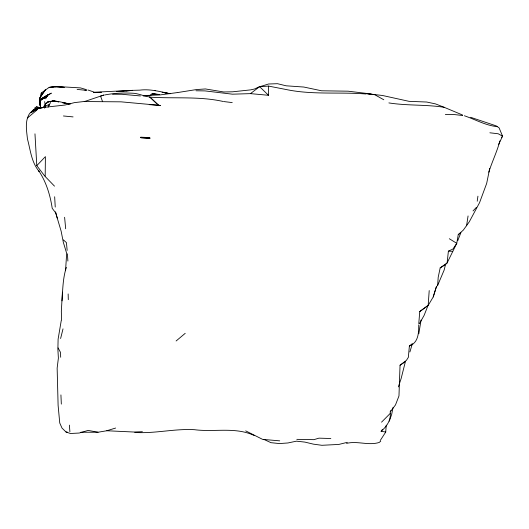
<?xml version="1.0" encoding="UTF-8"?>
<svg xmlns="http://www.w3.org/2000/svg" width="529" height="529" viewBox="0 0 529 529"><rect width="100%" height="100%" fill="white"/><g stroke="black" fill="none" stroke-linecap="round" stroke-linejoin="round"><path stroke-width="0.79" d="M115.626 428.047L106.812 430.751L98.05 432.233L88.098 430.414L79.185 433.039L70.41 433.502L65.999 431.975L62.012 428.093L59.751 423.015L58.111 405.379L57.145 368.151L58.382 358.107L57.886 349.358L58.111 339.142L61.258 320.495M45.19 176.038L45.401 156.63L36.792 165.643L44.793 176.111L54.5 186.148M195.975 90.77L205.054 90.909L232.423 94.182L250.475 93.633L268.501 95.286L268.633 86.101L259.607 86.65L254.343 89.057L250.587 89.877L232.648 91.801L223.694 91.967L205.384 88.945L196.332 89.586L178.147 92.463M409.896 351.95L412.395 343.579L409.38 345.999L408.355 357.326L406.431 360.335L400.043 365.228L398.972 395.95L395.48 404.95L390.223 411.866C391.229 419.92 387.063 426.162 381.171 431.241L381.039 431.307M62.019 300.862C62.759 289.654 62.832 278.095 66.356 267.35M429.211 290.566L428.179 305.259M62.415 292.16L61.344 311.376L61.536 320.098M418.71 324.859C418.809 332.939 418.386 342.739 409.38 345.999M418.776 323.616L419.748 311.548L428.166 305.431L433.225 296.954L436.405 286.678L437.662 285.389L438.197 277.269L440.188 267.872L447.124 262.939L456.772 243.327L458.24 234.664L463.338 230.082L469.283 221.816L479.539 202.706L486.673 183.411L489.728 168.427M44.786 107.162L44.952 104.881L43.114 107.44M380.239 440.505L385.727 432.067L386.23 425.124M65.55 270.716L66.674 253.345L63.321 242.289L61.126 231.12L55.704 212.929L52.212 208.287C50.182 194.897 46.155 181.758 38.524 170.437L39.252 171.561C31.376 162.33 30.51 150.256 27.468 139.054C26.595 130.623 24.684 121.214 29.531 113.596L33.545 109.629L41.302 107.671L65.021 105.033L74.444 102.619L83.767 101.542L120.982 101.832L160.472 105.436L149.244 104.649M468.066 215.944L466.578 225.79M421.051 320.091L418.809 333.766M449.313 238.731L456.772 243.327L452.903 249.06L448.394 251.143L447.124 262.939L445.484 264.593L440.188 267.872M44.515 107.976L44.952 104.881M477.218 201.232L477.932 196.173M40.654 108.432L39.622 99.776L41.269 92.998L49.124 87.391L56.867 86.498L80.501 87.907L86.485 89.672M436.405 286.678L433.225 296.954M393.06 407.416L391.685 414.333L389.278 421.203M499.905 140.866C497.101 151.572 492.109 161.59 488.789 172.196M445.484 264.593L444.155 270.048L437.662 285.389M60.604 338.52L63.011 328.879M398.363 386.911L401.147 378.46L405.399 361.651L400.043 365.228M457.737 240.768L460.931 232.489L458.24 234.664M44.74 107.962L45.573 106.005L49.528 104.325L50.639 102.441M498.668 144.344L502.55 136.158L499.118 127.892L496.202 125.876L470.618 117.299M48.073 107.228L49.528 104.325L48.483 106.369M41.315 98.718L51.227 93.183L41.315 98.718L40.118 101.694L40.554 108.498M390.223 411.866L390.924 410.537M419.398 323.741L424.106 315.396L428.054 305.418L419.748 311.548M45.567 98.797L46.638 97.171L42.803 98.599L40.449 100.431L44.965 97.673M382.467 429.33L381.171 431.241L385.727 432.067M501.637 137.447L502.55 136.158L498.225 133.777L489.88 132.792M41.11 94.023L41.97 92.859M473.038 210.945L476.431 207.342M381.548 422.168L390.144 413.506M140.919 137.699L149.938 138.327L140.919 137.699L140.912 137.203L149.925 137.58M36.845 110.085L27.521 117.934M176.117 340.98L185.216 333.33M54.355 101.079L47.96 101.555L45.434 103.995C49.263 100.841 54.15 100.265 58.759 101.859M380.748 441.186L379.134 442.482C368.389 445.815 357.359 440.644 346.541 443.388M250.475 93.633L259.607 86.65L268.501 95.286M149.912 95.643L151.201 94.731L150.104 95.438L143.26 95.974M42.135 108.068L36.554 106.812L34.319 108.3L41.533 107.698L33.545 109.629M43.166 97.825L48.41 94.625L43.312 97.68M46.261 96.886L47.55 96.099L42.803 98.599M30.96 112.783L39.166 108.015L41.302 107.671L39.854 108.28M31.509 112.049L39.166 108.015L31.892 111.632L36.957 109.496M84.223 101.641L103.737 95.061M259.58 86.782L268.56 84.005L277.494 83.701L286.123 85.804L303.825 87.04L321.553 90.79L348.155 91.193L365.916 93.349L374.823 94.757L383.803 99.763M104.167 95.041L100.543 96.08L102.514 101.495M347.322 442.337L338.864 444.426L321.89 445.299L313.393 444.148L304.909 442.105L296.425 441.166L287.941 442.965L279.451 443.573L270.974 442.68L263.945 439.447M104.934 94.922C113.742 93.23 122.728 92.78 131.681 93.17C138.023 93.164 143.657 96.238 149.773 96.999L158.555 105.284L149.773 96.999M125.69 91.219L132.442 90.36L139.795 90.135C150.11 88.806 160.168 91.669 170.159 93.732L162.125 92.277L169.525 93.6M177.737 92.522L159.956 94.929L143.465 95.557M93.778 92.628L101.303 92.31L93.355 92.621M142.387 431.717L133.771 432.021L106.812 430.751M85.03 90.406L86.412 90.366L77.122 89.401M95.108 92.191L132.442 90.353L116.367 91.471L124.196 91.332M112.591 94.255L121.73 94.261L140.463 95.954M80.838 432.233L98.05 432.233M445.339 114.462L454.226 114.548L462.67 115.514M134.73 432.438C154.772 433.787 174.51 428.51 194.54 429.7C214.311 432.312 235.438 426.672 254.105 435.46M330.837 438.515L318.954 438.151L313.909 439.659L296.815 439.354M448.394 251.143L452.725 251.341M366.035 93.99C339.492 91.848 312.646 95.028 286.387 89.566L268.633 86.101M159.46 94.42L151.75 94.003L157.318 94.407M279.715 440.849L262.629 439.381L245.674 430.857M149.866 97.157C174.319 98.758 198.99 96.106 223.132 101.462M388.888 102.917C407.204 105.826 425.845 104.425 444.135 107.288L462.511 114.978M63.414 115.97L73.075 116.902M158.191 94.413L152.114 93.745L156.67 94.479M223.813 101.568L232.238 102.593M65.999 431.975L67.441 432.16M372.74 94.466L365.665 93.521L382.5 95.491L409.049 101.337L426.691 102.024L435.572 103.922L444.135 107.288M70.536 103.982L62.435 102.666L69.193 103.948M58.679 101.872L52.583 100.854L60.075 101.826L69.193 103.935M497.062 126.649C485.391 125.38 475.399 119.494 464.389 115.772M154.759 90.512L155.539 90.684M87.933 89.996L94.81 92.317M36.554 106.812L37.182 107.083M47.96 101.555L48.655 101.925M54.659 196.762L55.241 207.064M63.387 239.882L66.429 242.639L67.15 250.389M58.091 347.917L60.412 352.235L60.69 357.267M140.912 137.203L141.025 137.593M55.558 211.825L57.225 218.054M44.687 101.588L45.223 105.45M65.682 228.786L64.604 217.28M36.792 165.643L34.967 133.837M69.378 425.124L69.901 431.75M67.414 253.827L67.891 261.055M39.946 101.204L39.794 98.037L45.335 89.824L39.794 98.037L39.735 103.757L40.178 105.945L40.098 104.365M60.921 394.918L61.331 404.103M68.148 293.945L68.294 299.672M55.049 86.716L49.124 87.391L56.682 86.591L55.049 86.716L64.121 87.351L55.049 86.716"/></g></svg>
